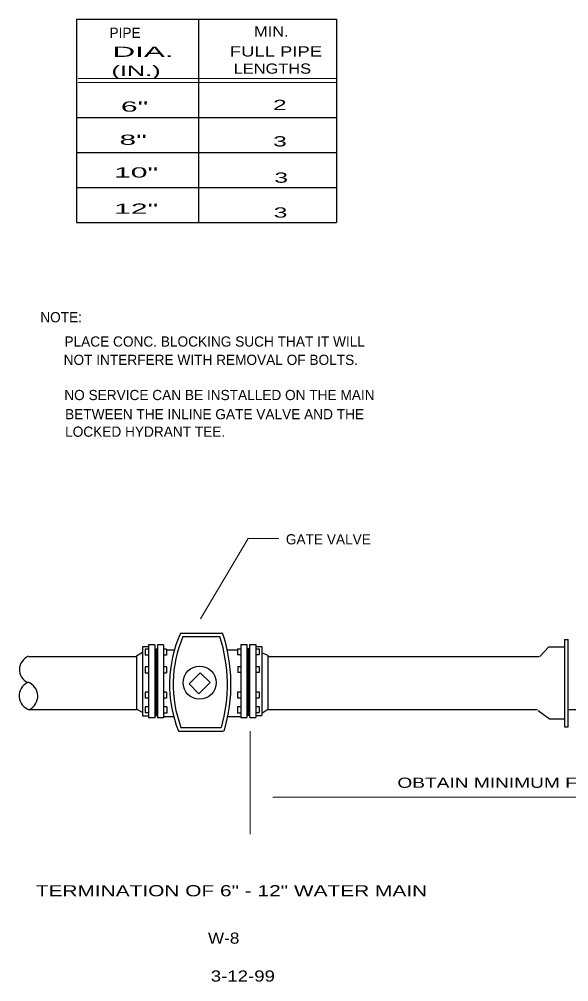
# Model space of a CAD drawing. Extents: x -7093 to 22381, y -5989 to 22381.
# Drawn here: x -7093 to -1174, y -5989 to 4387 of the extents above; entities that cross this region are included whole.
import ezdxf

# ---------------------------------------------------------------- set-up
doc = ezdxf.new("R2010")
doc.units = 0
doc.header["$LTSCALE"] = 44
doc.layers.add('63', color=7, linetype='Continuous')
doc.layers.add('8', color=7, linetype='Continuous', lineweight=25)

msp = doc.modelspace()

# ---------------------------------------------------------------- linework, layer by layer
at = {"layer": '8'}
for p, q in [((-6477.29, 4386.65), (-3675.45, 4386.65)), ((-6477.29, 4386.65), (-6477.29, 2194.59)), ((-5163.29, 4386.65), (-5163.29, 2194.59)), ((-3675.45, 4386.65), (-3675.45, 2194.59)), ((-6475.51, 3326.02), (-3675.45, 3326.02)), ((-6475.51, 2948.88), (-3675.45, 2948.88)), ((-6475.51, 2571.74), (-3675.45, 2571.74)), ((-6477.29, 2194.59), (-3675.45, 2194.59)), ((-5355.56, -2230.12), (-4904.02, -2230.12)), ((-5330.16, -2268.94), (-4930.3, -2268.94)), ((-5699.07, -2379.82), (-5764.56, -2379.82)), ((-5633.57, -2357.73), (-5699.49, -2357.73)), ((-5699.07, -2357.73), (-5699.07, -3143.63)), ((-5633.57, -2357.73), (-5633.57, -3143.63)), ((-5538.32, -2357.73), (-5603.82, -2357.73)), ((-5603.82, -2357.73), (-5603.82, -3143.63)), ((-5538.32, -2357.73), (-5538.32, -3143.63)), ((-4706.71, -2353.55), (-4706.71, -3139.45)), ((-4706.71, -2353.55), (-4641.22, -2353.55)), ((-4641.22, -2353.55), (-4641.22, -3139.45)), ((-4611.46, -2353.55), (-4611.46, -3139.45)), ((-4611.46, -2353.55), (-4545.97, -2353.55)), ((-4545.97, -2353.55), (-4545.97, -3139.45)), ((-4545.97, -2375.64), (-4480.48, -2375.64)), ((-4480.48, -2375.64), (-4480.48, -3117.36)), ((-1485.33, -2481.31), (-1387.67, -2378.57)), ((-1387.67, -2378.57), (-1218.75, -2378.57)), ((-1218.75, -2298.44), (-1218.75, -3242.52)), ((-1218.75, -2298.44), (-1178.57, -2298.44)), ((-6991.26, -2481.31), (-6708.88, -2481.31)), ((-6708.88, -2481.31), (-6689.39, -2481.31)), ((-6689.39, -2481.31), (-5830.05, -2481.31)), ((-5830.05, -2476.17), (-5764.56, -2437.46)), ((-5830.05, -2476.17), (-5830.05, -3051.3)), ((-5736.73, -2403.44), (-5736.73, -2467.32)), ((-5699.07, -2403.44), (-5736.73, -2403.44)), ((-5699.07, -2467.32), (-5736.73, -2467.32)), ((-5504.93, -2403.44), (-5541.12, -2403.44)), ((-5504.93, -2467.32), (-5541.12, -2467.32)), ((-5504.93, -2403.38), (-5538.32, -2403.38)), ((-5504.93, -2467.12), (-5538.32, -2467.12)), ((-5504.93, -2403.44), (-5504.93, -2467.32)), ((-5499.49, -2410.8), (-5421.58, -2410.8)), ((-4853.01, -2410.8), (-4750.22, -2410.8)), ((-4740.11, -2399.21), (-4706.71, -2399.21)), ((-4740.11, -2399.26), (-4740.11, -2463.14)), ((-4740.11, -2399.26), (-4706.71, -2399.26)), ((-4740.11, -2462.94), (-4706.71, -2462.94)), ((-4740.11, -2463.14), (-4706.71, -2463.14)), ((-4545.97, -2399.26), (-4508.3, -2399.26)), ((-4545.97, -2463.14), (-4508.3, -2463.14)), ((-4508.3, -2399.26), (-4508.3, -2463.14)), ((-4414.99, -2473.19), (-4480.48, -2444.1)), ((-4414.99, -2481.31), (-4261.37, -2481.31)), ((-4414.62, -2467.81), (-4414.62, -3056.8)), ((-4274.52, -2481.31), (-3847.35, -2481.31)), ((-3870.34, -2481.31), (-3536.96, -2481.31)), ((-3582.95, -2481.31), (-1759.89, -2481.31)), ((-2172.47, -2481.31), (-1557.85, -2481.31)), ((-1636.07, -2481.31), (-1491.03, -2481.31)), ((-4739.21, -2589.98), (-4706.71, -2589.98)), ((-4739.21, -2590.18), (-4739.21, -2654.06)), ((-4739.21, -2590.18), (-4707.47, -2590.18)), ((-4545.97, -2590.18), (-4508.3, -2590.18)), ((-4508.3, -2590.18), (-4508.3, -2654.06)), ((-5736.73, -2594.36), (-5736.73, -2658.24)), ((-5699.07, -2594.36), (-5736.73, -2594.36)), ((-5736.73, -2658.24), (-5699.07, -2658.24)), ((-5505.83, -2594.16), (-5538.32, -2594.16)), ((-5538.32, -2658.24), (-5505.83, -2658.24)), ((-5505.83, -2594.36), (-5537.57, -2594.36)), ((-5505.83, -2594.36), (-5505.83, -2658.24)), ((-4706.71, -2654.06), (-4739.21, -2654.06)), ((-4508.3, -2654.06), (-4545.97, -2654.06)), ((-5699.07, -2867.81), (-5736.73, -2867.81)), ((-5736.73, -2867.81), (-5736.73, -2931.69)), ((-5504.93, -2867.48), (-5538.32, -2867.48)), ((-5504.93, -2867.46), (-5504.93, -2933.99)), ((-5504.93, -2867.48), (-5504.93, -2933.57)), ((-4740.11, -2863.28), (-4740.11, -2929.81)), ((-4740.11, -2863.3), (-4706.71, -2863.3)), ((-4740.11, -2863.3), (-4740.11, -2929.39)), ((-4545.97, -2863.63), (-4508.3, -2863.63)), ((-4508.3, -2863.63), (-4508.3, -2927.51)), ((-5699.07, -2931.69), (-5736.73, -2931.69)), ((-5504.93, -2933.57), (-5538.32, -2933.57)), ((-4740.11, -2929.39), (-4706.71, -2929.39)), ((-4545.97, -2927.51), (-4508.3, -2927.51)), ((-6991.26, -3056.09), (-6676.74, -3056.09)), ((-6688.12, -3056.09), (-5830.05, -3056.09)), ((-5764.56, -3086.97), (-5830.05, -3051.3)), ((-5736.73, -3027.37), (-5736.73, -3091.25)), ((-5699.07, -3027.37), (-5736.73, -3027.37)), ((-5699.07, -3091.25), (-5736.73, -3091.25)), ((-5503.01, -3027.26), (-5538.32, -3027.26)), ((-5503.1, -3093.13), (-5538.32, -3093.13)), ((-5503.01, -3027.26), (-5503.01, -3093.17)), ((-4836.84, -3056.09), (-4831.84, -3056.09)), ((-4742.02, -3023.08), (-4706.71, -3023.08)), ((-4742.02, -3023.08), (-4742.02, -3089)), ((-4741.93, -3088.95), (-4706.71, -3088.95)), ((-4545.97, -3023.2), (-4508.3, -3023.2)), ((-4545.97, -3087.07), (-4508.3, -3087.07)), ((-4508.3, -3023.2), (-4508.3, -3087.07)), ((-4413.36, -3056.09), (-4480.6, -3095.75)), ((-4413.36, -3056.09), (-3927.82, -3056.09)), ((-3985.29, -3056.09), (-2069.32, -3056.09)), ((-3559.95, -3056.09), (-3358.64, -3056.09)), ((-2198.25, -3056.09), (-1531.78, -3056.09)), ((-1662.14, -3056.09), (-1510.56, -3056.09)), ((-1504.22, -3066.35), (-1380.47, -3156.72)), ((-1178.57, -3056.09), (1350.44, -3056.09)), ((-5635.98, -3143.63), (-5699.07, -3143.63)), ((-5538.32, -3143.63), (-5603.3, -3143.63)), ((-5536, -3128.18), (-5431.43, -3128.18)), ((-4840.75, -3128.18), (-4706.71, -3128.18)), ((-4706.71, -3139.45), (-4641.74, -3139.45)), ((-4610.57, -3139.45), (-4545.97, -3139.45)), ((-4545.97, -3117.36), (-4480.48, -3117.36)), ((-1380.47, -3156.72), (-1218.75, -3155.27)), ((-5377.46, -3286.54), (-4891.22, -3286.54)), ((-5350.88, -3247.72), (-4917.41, -3247.72))]:
    msp.add_line(p, q, dxfattribs=at)
at = {"layer": '8', "lineweight": 13}
for p, q in [((-6457.58, 3746.28), (-3675.45, 3746.28)), ((-6457.58, 3703.17), (-3675.45, 3703.17)), ((-5138.98, -2077.12), (-4628.15, -1211.13)), ((-4632.34, -1211.13), (-4298.34, -1211.13)), ((-4606.18, -3286.28), (-4606.18, -4399.57)), ((-4360.29, -4000.55), (3853.55, -4000.55))]:
    msp.add_line(p, q, dxfattribs=at)
at = {"layer": '8', "lineweight": 35}
for p, q in [((-5619.11, -2398.08), (-5619.11, -3126.67)), ((-4626.56, -2393.9), (-4626.56, -3122.5))]:
    msp.add_line(p, q, dxfattribs=at)
at = {"layer": '8'}
for points in [[(-5764.56, -2379.82), (-5764.56, -3121.53), (-5699.07, -3121.53)], [(-1218.75, -3242.52), (-1178.57, -3242.52), (-1178.57, -2298.44)]]:
    msp.add_lwpolyline(points, dxfattribs=at)
msp.add_lwpolyline([(-5157.47, -2884.66), (-5037.31, -2764.5), (-5143.05, -2658.76), (-5263.21, -2778.92)], close=True, dxfattribs=at)
msp.add_circle((-5149.51, -2765.13), 177.9, dxfattribs=at)
for centre, radius, start, end in [((-4119.49, -2784.18), 1354.57, 155.85586, 201.76874), ((-4119.49, -2784.18), 1315.75, 156.94595, 200.6281), ((-6525.25, -2785.41), 1674.87, 343.97656, 17.96077), ((-6525.25, -2785.41), 1713.68, 343.10501, 18.90693), ((-6937.11, -2624.19), 153.95, 111.3308, 245.1271), ((-6930.99, -2906.37), 161.69, 117.99796, 250.237), ((-7054.85, -2911.41), 161.27, 295.88201, 69.38632)]:
    msp.add_arc(centre, radius, start, end, dxfattribs=at)

# ---------------------------------------------------------------- texts
at = {"layer": '63'}
for s, width, p in [('TERMINATION OF 6" - 12" WATER MAIN', 1.4, (-6914.81, -5068.2)), ('W-8', 1.15, (-5060.06, -5579.21))]:
    msp.add_text(s, height=120, dxfattribs=dict(at, width=width)).set_placement(p)
at = {"layer": '8'}
for s, p in [('PIPE', (-6120.81, 4185.43)), ('NOTE:', (-6866.6, 1119.77)), ('PLACE CONC. BLOCKING SUCH THAT IT WILL', (-6605.74, 857.64)), ('PLACE CONC. BLOCKING SUCH THAT IT WILL', (-6605.74, 857.64)), ('NOT INTERFERE WITH REMOVAL OF BOLTS.', (-6614.72, 660.1)), ('NO SERVICE CAN BE INSTALLED ON THE MAIN', (-6607.86, 280.87)), ('BETWEEN THE INLINE GATE VALVE AND THE', (-6598.88, 74.35)), ('LOCKED HYDRANT TEE.', (-6598.88, -114.21)), ('GATE VALVE', (-4220.74, -1274.48))]:
    msp.add_text(s, height=110, dxfattribs=at).set_placement(p)
for s, height, width, p in [('MIN.', 110, 1.2, (-4563.6, 4200.26)), ('DIA.', 110, 2.3, (-6088.52, 3980.98)), ('FULL PIPE', 110, 1.35, (-4824.27, 3984.67)), ('(IN.)', 110, 1.85, (-6099.28, 3776.53)), ('LENGTHS', 110, 1.2, (-4783.03, 3799.56)), ('6"', 110, 2.2, (-5997.99, 3390.24)), ('2', 110, 1.8, (-4359.28, 3407.86)), ('8"', 110, 2.2, (-6013.27, 3032.74)), ('3', 110, 1.8, (-4357.91, 3015.6)), ('10"', 110, 2.2, (-6071.52, 2680.28)), ('3', 110, 1.8, (-4344.46, 2624.28)), ('12"', 110, 2.2, (-6070.61, 2289.43)), ('3', 110, 1.8, (-4351.87, 2248.22)), ('OBTAIN MINIMUM FULL PIPE LENGTHS FROM TABLE', 110, 1.4, (-3019.61, -3898.84)), ('3-12-99', 120, 1.25, (-5029.67, -5987.61))]:
    msp.add_text(s, height=height, dxfattribs=dict(at, width=width)).set_placement(p)

doc.saveas('drawing.dxf')
